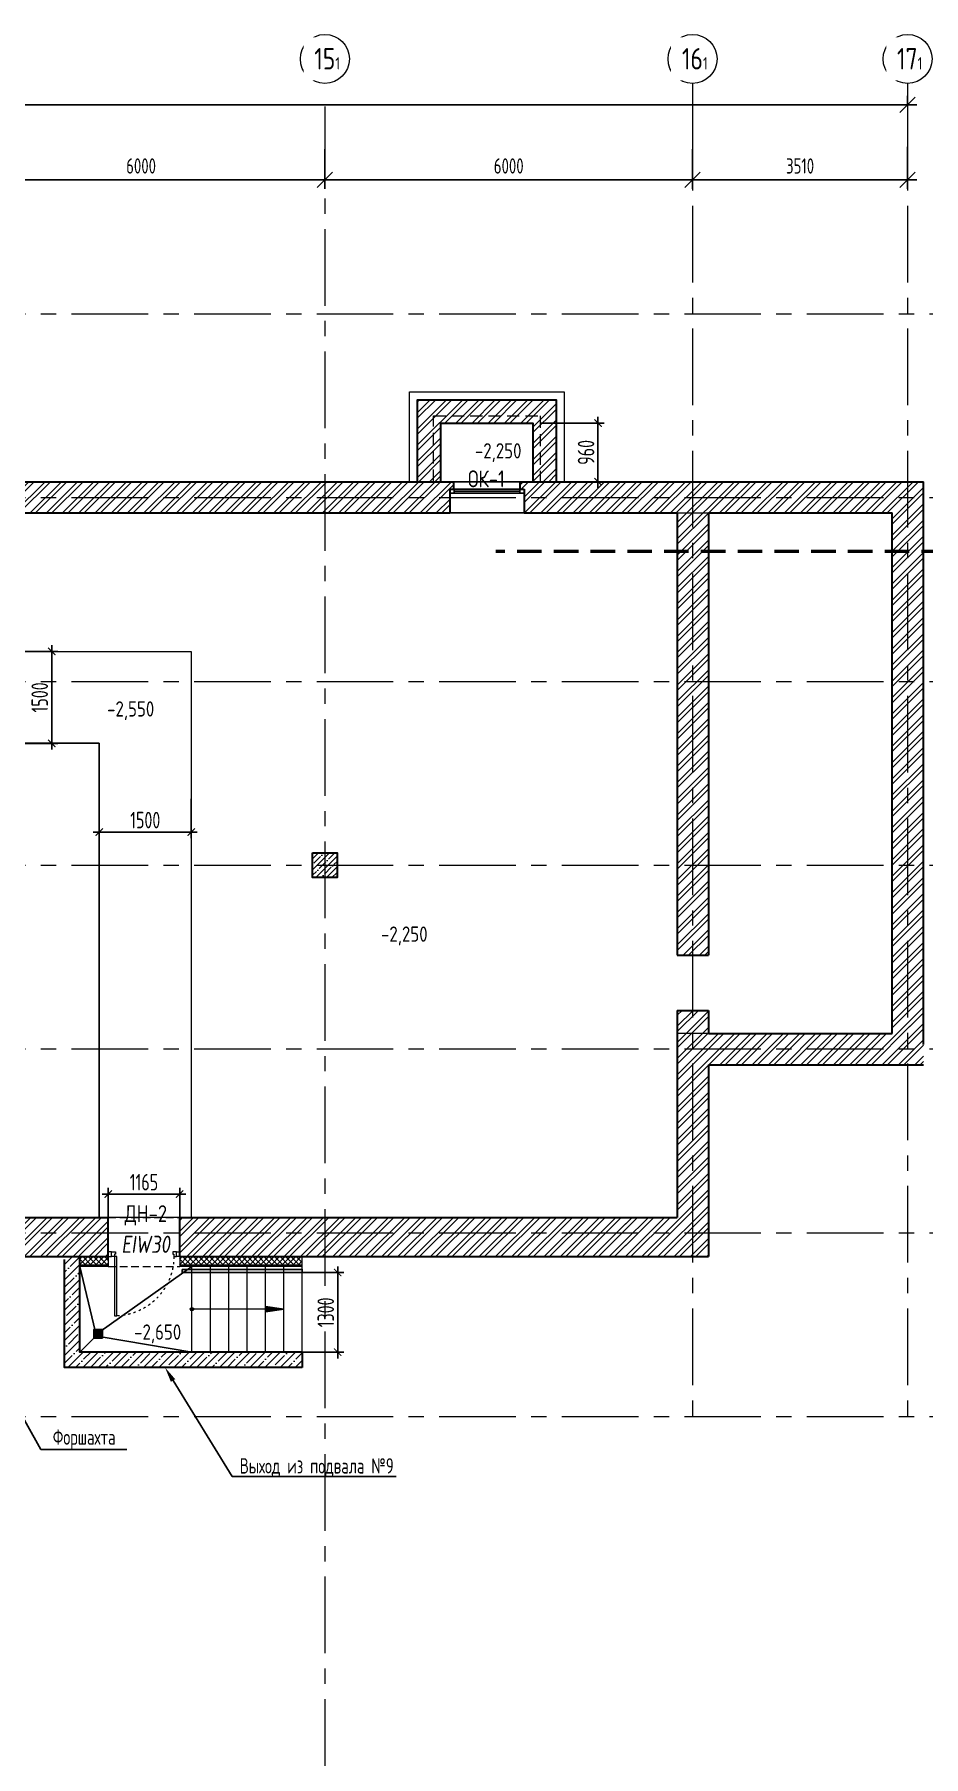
# Model space of a CAD drawing. Header units: millimetres. Extents: x -13407 to 93998, y -3954 to 109271.
# Drawn here: x 42830 to 57340, y 51842 to 79957 of the extents above; entities that cross this region are included whole.
import ezdxf
from ezdxf import colors
from ezdxf.entities.mleader import LeaderData, LeaderLine
from ezdxf.math import Vec2, Vec3

# ---------------------------------------------------------------- set-up
doc = ezdxf.new("R2010")
doc.units = ezdxf.units.MM
for name, pattern in [('ACAD_ISO03W100', [30, 12, -18]), ('ADSK_Штриховая_ш2 п1', [3, 2, -1]), ('CENTER', [2, 1.25, -0.25, 0.25, -0.25]), ('HIDDEN', [6, 4, -2]), ('TRATTEGGIATA', [0.75, 0.5, -0.25])]:
    doc.linetypes.add(name, pattern=pattern)
for name, color, linetype, lineweight in [('_АР ТЕКСТ', 250, 'Continuous', 25), ('АР_Выноски АПР', 7, 'Continuous', 5), ('АР_Двери', 5, 'Continuous', 18), ('АР_Колонны', 5, 'Continuous', 30), ('АР_Колонны Штрих', 250, 'Continuous', 5), ('АР_Лестницы', 250, 'Continuous', 15), ('АР_Лестницы ограждение', 94, 'Continuous', 25), ('АР_МосжилНии_Стены', 202, 'Continuous', 30), ('АР_Навесной фасад', 5, 'Continuous', 5), ('АР_Оси', 193, 'Continuous', 9), ('АР_Оси размеры', 164, 'Continuous', 9), ('АР_Отметки', 250, 'Continuous', 15), ('АР_Размеры дверей', 15, 'Continuous', 0), ('АР_Сети', 250, 'Continuous', 30), ('АР_тонкая линия', 250, 'Continuous', 0), ('АР_Штриховка кирпич', 250, 'Continuous', 9), ('АР_Штриховка монолит', 250, 'Continuous', 9), ('Маркировка ОКОН', 7, 'Continuous', 18), ('Подвал', 250, 'Continuous', 30), ('Штриховка', 7, 'Continuous', 5), ('Эвакуация', 7, 'Continuous', 9)]:
    doc.layers.add(name, color=color, linetype=linetype, lineweight=lineweight)
doc.layers.add('АР_новое окно', color=160, linetype='Continuous')
doc.layers.add('АР_ПБ_Двери', color=7, linetype='Continuous', lineweight=15, true_color=0xdb0000)
doc.styles.add('ISOCPEUR', font='isocpeur.ttf', dxfattribs={"width": 0.7})
doc.styles.add('PDF ISOCPEUR', font='isocpeur.ttf')
doc.styles.add('Архитект', font='isocpeur.ttf', dxfattribs={"width": 0.8, "oblique": 8})
doc.styles.add('ГОСТ 2.304', font='isocpeur.ttf', dxfattribs={"width": 0.7})
doc.dimstyles.new('R_100', dxfattribs={"dimtxt": 270, "dimasz": 120, "dimexe": 100, "dimexo": 0, "dimgap": 60, "dimtad": 1, "dimdec": 0, "dimrnd": 5, "dimzin": 0, "dimdsep": 46, "dimtxsty": 'ISOCPEUR', "dimblk": 'ARCHTICK', "dimcen": 0, "dimdle": 100, "dimclrd": 256, "dimclre": 256, "dimclrt": 256, "dimadec": 0, "dimazin": 0, "dimtfac": 2, "dimtdec": 0, "dimtofl": 0, "dimtmove": 1, "dimatfit": 3, "dimfxl": 1, "dimtvp": 3, "dimtolj": 1, "dimtzin": 0, "dimarcsym": 0})
doc.dimstyles.new('СПДС', dxfattribs={"dimscale": 100, "dimtxt": 2.5, "dimasz": 2.5, "dimexe": 1.5, "dimexo": 0, "dimgap": 1, "dimtad": 1, "dimdec": 0, "dimrnd": 1, "dimtxsty": 'ГОСТ 2.304', "dimblk": 'OBLIQUE', "dimcen": 2.5, "dimdle": 1.5, "dimadec": 0, "dimazin": 2, "dimtfac": 0.75, "dimtdec": 0, "dimtmove": 1, "dimatfit": 3, "dimfxl": 1, "dimtolj": 1, "dimarcsym": 1})
pattern_1 = [(45, (-951809.71, 109221.18), (-132.58252, 132.58252), []), (45, (-951721.32, 109221.18), (-132.58252, 132.58252), [])]

# ---------------------------------------------------------------- blocks, each defined once
blk = doc.blocks.new('*U13')
at = {"layer": 'АР_новое окно', "lineweight": 20}
for p, q in [((0, 1210), (-70, 1210)), ((0, 0), (-70, 0))]:
    blk.add_line(p, q, dxfattribs=at)
at = {"layer": 'АР_новое окно'}
for p, q in [((-70, 1210), (-70, 0)), ((-70, 0), (-70, 1210)), ((0, 1140), (-70, 1140)), ((-35, 1140), (-35, 70)), ((0, 1210), (0, 0)), ((0, 70), (-70, 70))]:
    blk.add_line(p, q, dxfattribs=at)
blk = doc.blocks.new('*U12')
for points in [[(-55, -80), (-55, 0), (-115, 0), (-115, -40), (-100, -40), (-100, -80), (-55, -80)], [(0, 0), (0, -80), (-55, -80), (-55, 0), (0, 0)], [(-1170, 0), (-1170, -80), (-1115, -80), (-1115, 0), (-1170, 0)], [(-1115, -80), (-1115, 0), (-1055, 0), (-1055, -40), (-1070, -40), (-1070, -80), (-1115, -80)]]:
    blk.add_lwpolyline(points)
blk.add_lwpolyline([(-100, -80), (-100, -1050), (-140, -1050), (-140, -80)], close=True)
at = {"linetype": 'ACAD_ISO03W100', "ltscale": 3}
blk.add_arc((-100, -80), 970, 180, 270, dxfattribs=at)
blk = doc.blocks.new('_Oblique')
at = {"color": 0, "linetype": 'ByBlock', "lineweight": -2}
blk.add_line((-0.5, -0.5), (0.5, 0.5), dxfattribs=at)
blk = doc.blocks.new('*D73')
at = {"layer": 'АР_Оси размеры', "color": 0, "lineweight": -2, "ltscale": 100, "transparency": 16777216}
for p, q in [((41570, 78158), (41570, 77435)), ((47570, 78087), (47570, 77435)), ((41420, 77585), (47720, 77585))]:
    blk.add_line(p, q, dxfattribs=at)
at = {"layer": 'АР_Оси размеры', "color": 0, "lineweight": -2, "ltscale": 100, "transparency": 16777216, "xscale": 250, "yscale": 250, "zscale": 250, "rotation": 180}
blk.add_blockref('_Oblique', (41570, 77585), dxfattribs=at)
at = {"layer": 'АР_Оси размеры', "color": 0, "lineweight": -2, "ltscale": 100, "transparency": 16777216, "xscale": 250, "yscale": 250, "zscale": 250}
blk.add_blockref('_Oblique', (47570, 77585), dxfattribs=at)
at = {"layer": 'АР_Оси размеры', "color": 0, "ltscale": 100, "transparency": 16777216, "insert": (44570, 77810), "char_height": 250, "attachment_point": 5, "style": 'ГОСТ 2.304'}
blk.add_mtext('\\A1;6000', dxfattribs=at)
blk = doc.blocks.new('*D74')
at = {"layer": 'АР_Оси размеры', "color": 0, "lineweight": -2, "ltscale": 100, "transparency": 16777216}
for p, q in [((47570, 78087), (47570, 77435)), ((53570, 78086), (53570, 77435)), ((47420, 77585), (53720, 77585))]:
    blk.add_line(p, q, dxfattribs=at)
at = {"layer": 'АР_Оси размеры', "color": 0, "lineweight": -2, "ltscale": 100, "transparency": 16777216, "xscale": 250, "yscale": 250, "zscale": 250, "rotation": 180}
blk.add_blockref('_Oblique', (47570, 77585), dxfattribs=at)
at = {"layer": 'АР_Оси размеры', "color": 0, "lineweight": -2, "ltscale": 100, "transparency": 16777216, "xscale": 250, "yscale": 250, "zscale": 250}
blk.add_blockref('_Oblique', (53570, 77585), dxfattribs=at)
at = {"layer": 'АР_Оси размеры', "color": 0, "ltscale": 100, "transparency": 16777216, "insert": (50570, 77810), "char_height": 250, "attachment_point": 5, "style": 'ГОСТ 2.304'}
blk.add_mtext('\\A1;6000', dxfattribs=at)
blk = doc.blocks.new('*D75')
at = {"layer": 'АР_Оси размеры', "color": 0, "lineweight": -2, "ltscale": 100, "transparency": 16777216}
for p, q in [((53570, 78086), (53570, 77435)), ((57080, 78123), (57080, 77435)), ((53420, 77585), (57230, 77585))]:
    blk.add_line(p, q, dxfattribs=at)
at = {"layer": 'АР_Оси размеры', "color": 0, "lineweight": -2, "ltscale": 100, "transparency": 16777216, "xscale": 250, "yscale": 250, "zscale": 250, "rotation": 180}
blk.add_blockref('_Oblique', (53570, 77585), dxfattribs=at)
at = {"layer": 'АР_Оси размеры', "color": 0, "lineweight": -2, "ltscale": 100, "transparency": 16777216, "xscale": 250, "yscale": 250, "zscale": 250}
blk.add_blockref('_Oblique', (57080, 77585), dxfattribs=at)
at = {"layer": 'АР_Оси размеры', "color": 0, "ltscale": 100, "transparency": 16777216, "insert": (55325, 77810), "char_height": 250, "attachment_point": 5, "style": 'ГОСТ 2.304'}
blk.add_mtext('\\A1;3510', dxfattribs=at)
blk = doc.blocks.new('*D79')
at = {"layer": 'АР_Оси размеры', "color": 0, "lineweight": -2, "ltscale": 100, "transparency": 16777216}
for p, q in [((-6580, 78807), (57230, 78807)), ((-6430, 78807), (-6430, 78957)), ((57080, 78807), (57080, 78957))]:
    blk.add_line(p, q, dxfattribs=at)
at = {"layer": 'АР_Оси размеры', "color": 0, "lineweight": -2, "ltscale": 100, "transparency": 16777216, "xscale": 250, "yscale": 250, "zscale": 250, "rotation": 180}
blk.add_blockref('_Oblique', (-6430, 78807), dxfattribs=at)
at = {"layer": 'АР_Оси размеры', "color": 0, "lineweight": -2, "ltscale": 100, "transparency": 16777216, "xscale": 250, "yscale": 250, "zscale": 250}
blk.add_blockref('_Oblique', (57080, 78807), dxfattribs=at)
at = {"layer": 'АР_Оси размеры', "color": 0, "ltscale": 100, "transparency": 16777216, "insert": (25325, 79032), "char_height": 250, "attachment_point": 5, "style": 'ГОСТ 2.304'}
blk.add_mtext('\\A1;63510', dxfattribs=at)
blk = doc.blocks.new('*U6')
h = blk.add_hatch(color=256)
h.dxf.hatch_style = 1
edge = h.paths.add_edge_path()
edge.add_arc((0, 0), 27.6, 359.64, 719.64)
h = blk.add_hatch(color=256)
h.dxf.hatch_style = 1
h.paths.add_polyline_path([(1200, -44), (1200, 44), (1500, 0)])
blk.add_line((1500, 0), (0, 0))
blk.add_lwpolyline([(1200, 44), (1200, -44), (1500, 0), (1200, 44)])
blk.add_circle((0, 0), 27.6)
blk = doc.blocks.new('_DotSmall')
at = {"color": 0, "linetype": 'ByBlock', "const_width": 0.5}
blk.add_lwpolyline([(-0.0625, 0, 1), (0.0625, 0, 1)], format="xyb", close=True, dxfattribs=at)
blk = doc.blocks.new('_ArchTick')
at = {"color": 0, "linetype": 'ByBlock', "const_width": 0.15}
blk.add_lwpolyline([(-0.5, -0.5), (0.5, 0.5)], dxfattribs=at)
blk = doc.blocks.new('*D155')
at = {"layer": 'АР_Размеры дверей', "lineweight": -2, "ltscale": 100, "transparency": 16777216}
for p, q in [((43935, 61025), (45300, 61025)), ((44035, 60645), (44035, 61125)), ((45200, 60645), (45200, 61125))]:
    blk.add_line(p, q, dxfattribs=at)
at = {"layer": 'АР_Размеры дверей', "lineweight": -2, "ltscale": 100, "transparency": 16777216, "xscale": 120, "yscale": 120, "zscale": 120, "rotation": 180}
blk.add_blockref('_ArchTick', (44035, 61025), dxfattribs=at)
at = {"layer": 'АР_Размеры дверей', "lineweight": -2, "ltscale": 100, "transparency": 16777216, "xscale": 120, "yscale": 120, "zscale": 120}
blk.add_blockref('_ArchTick', (45200, 61025), dxfattribs=at)
at = {"layer": 'АР_Размеры дверей', "ltscale": 100, "transparency": 16777216, "insert": (44617, 61220), "char_height": 270, "attachment_point": 5, "style": 'ISOCPEUR'}
blk.add_mtext('\\A1;1165', dxfattribs=at)
blk = doc.blocks.new('A$C1ffa4e92')
at = {"color": 157, "ltscale": 150, "true_color": 0x465c7c}
for p, q in [((50, 26), (-50, 26)), ((50, 0), (-50, 0)), ((-26, -50), (-26, 50)), ((0, -50), (0, 50)), ((27, -50), (27, 50)), ((50, -26), (-50, -26))]:
    blk.add_line(p, q, dxfattribs=at)
for points in [[(70, 70), (70, -70), (-70, -70), (-70, 70)], [(50, 50), (50, -50), (-50, -50), (-50, 50)]]:
    blk.add_lwpolyline(points, close=True, dxfattribs=at)
blk = doc.blocks.new('*D128')
at = {"layer": 'АР_Размеры дверей', "lineweight": -2, "ltscale": 100, "transparency": 16777216}
for p, q in [((42634, 69885), (43211, 69885)), ((43111, 68284), (43111, 69985)), ((42634, 68384), (43211, 68384))]:
    blk.add_line(p, q, dxfattribs=at)
at = {"layer": 'АР_Размеры дверей', "lineweight": -2, "ltscale": 100, "transparency": 16777216, "xscale": 120, "yscale": 120, "zscale": 120}
for p, rotation in [((43111, 69885), 90), ((43111, 68384), 270)]:
    blk.add_blockref('_ArchTick', p, dxfattribs=dict(at, rotation=rotation))
at = {"layer": 'АР_Размеры дверей', "ltscale": 100, "transparency": 16777216, "insert": (42916, 69134), "char_height": 270, "attachment_point": 5, "rotation": 90, "style": 'ISOCPEUR'}
blk.add_mtext('\\A1;1500', dxfattribs=at)
blk = doc.blocks.new('*D129')
at = {"layer": 'АР_Размеры дверей', "lineweight": -2, "ltscale": 100, "transparency": 16777216}
for p, q in [((43888, 67479), (43888, 66836)), ((45388, 67478), (45388, 66836)), ((45488, 66936), (43788, 66936))]:
    blk.add_line(p, q, dxfattribs=at)
at = {"layer": 'АР_Размеры дверей', "lineweight": -2, "ltscale": 100, "transparency": 16777216, "xscale": 120, "yscale": 120, "zscale": 120, "rotation": 180}
blk.add_blockref('_ArchTick', (43888, 66936), dxfattribs=at)
at = {"layer": 'АР_Размеры дверей', "lineweight": -2, "ltscale": 100, "transparency": 16777216, "xscale": 120, "yscale": 120, "zscale": 120}
blk.add_blockref('_ArchTick', (45388, 66936), dxfattribs=at)
at = {"layer": 'АР_Размеры дверей', "ltscale": 100, "transparency": 16777216, "insert": (44638, 67131), "char_height": 270, "attachment_point": 5, "style": 'ISOCPEUR'}
blk.add_mtext('\\A1;1500', dxfattribs=at)
blk = doc.blocks.new('*D65')
at = {"layer": 'АР_Размеры дверей', "lineweight": -2, "ltscale": 100, "transparency": 16777216}
for p, q in [((47201, 59745), (47879, 59745)), ((47779, 59845), (47779, 58343)), ((47201, 58443), (47879, 58443))]:
    blk.add_line(p, q, dxfattribs=at)
at = {"layer": 'АР_Размеры дверей', "lineweight": -2, "ltscale": 100, "transparency": 16777216, "xscale": 120, "yscale": 120, "zscale": 120}
for p, rotation in [((47779, 59745), 90), ((47779, 58443), 270)]:
    blk.add_blockref('_ArchTick', p, dxfattribs=dict(at, rotation=rotation))
at = {"layer": 'АР_Размеры дверей', "ltscale": 100, "transparency": 16777216, "insert": (47584, 59094), "char_height": 270, "attachment_point": 5, "rotation": 90, "style": 'ISOCPEUR'}
blk.add_mtext('\\A1;1300', dxfattribs=at)
blk = doc.blocks.new('*D68')
at = {"layer": 'Подвал', "lineweight": -2, "ltscale": 500, "transparency": 16777216}
for p, q in [((52027, 72555), (52027, 73713)), ((51091, 73613), (52127, 73613)), ((51091, 72655), (52127, 72655))]:
    blk.add_line(p, q, dxfattribs=at)
at = {"layer": 'Подвал', "lineweight": -2, "ltscale": 500, "transparency": 16777216, "xscale": 120, "yscale": 120, "zscale": 120}
for p, rotation in [((52027, 73613), 90), ((52027, 72655), 270)]:
    blk.add_blockref('_ArchTick', p, dxfattribs=dict(at, rotation=rotation))
at = {"layer": 'Подвал', "lineweight": 13, "ltscale": 500, "transparency": 16777216, "insert": (51832, 73134), "char_height": 270, "attachment_point": 5, "rotation": 90, "style": 'ISOCPEUR'}
blk.add_mtext('\\A1;960', dxfattribs=at)

msp = doc.modelspace()

# ---------------------------------------------------------------- hatches: boundary and pattern name
at = {"layer": 'АР_Колонны Штрих', "ltscale": 100}
h = msp.add_hatch(dxfattribs=at)
h.set_pattern_fill('ANSI35', color=256, scale=500)
h.set_pattern_definition([(45, (-909682.16, 106466.47), (-88.388348, 88.388348), []), (45, (-909593.77, 106466.47), (-88.388348, 88.388348), [156.25, -31.25, 0, -31.25])])
h.paths.add_polyline_path([(47769.9, 66595), (47369.9, 66595), (47369.9, 66195), (47769.9, 66195)])
at = {"layer": 'АР_Штриховка кирпич', "ltscale": 100}
h = msp.add_hatch(dxfattribs=at)
h.set_pattern_fill('ANSI32', color=256, scale=500)
h.set_pattern_definition([(45, (331452.74, -55205.68), (-132.58252, 132.58252), []), (45, (331541.13, -55205.68), (-132.58252, 132.58252), [])])
h.paths.add_polyline_path([(32926.9, 73702.9), (32889.8, 73702.9)], flags=17)
h.paths.add_polyline_path([(33539.9, 73674.2), (33029.9, 73674.2), (33029.9, 72655), (31329.9, 72655), (31329.9, 75655), (33029.9, 75655), (33029.9, 73673.8), (33539.9, 73674.7), (33539.9, 76165), (23925.2, 76165), (23925.2, 75655), (30819.9, 75655), (30819.9, 72655), (30439.6, 72655), (30439.6, 72145), (31050.5, 72145), (49609.9, 72145), (49609.9, 72536.1), (49674.9, 72536.1), (49674.9, 72655), (33539.9, 72655)])
h = msp.add_hatch(dxfattribs=at)
h.set_pattern_fill('ANSI32', color=256, scale=500)
h.set_pattern_definition([(45, (346742.01, -55205.68), (-132.58252, 132.58252), []), (45, (346830.4, -55205.68), (-132.58252, 132.58252), [])])
h.paths.add_polyline_path([(50963.7, 73613.4), (49462.4, 73613.4), (49462.4, 72655), (49082.4, 72655), (49082.4, 73993.4), (51343.7, 73993.4), (51343.7, 72655), (50963.7, 72655)])
h = msp.add_hatch(dxfattribs=at)
h.set_pattern_fill('ANSI32', color=256, scale=500)
h.set_pattern_definition(pattern_1)
h.paths.add_polyline_path([(57339.9, 72655), (50754.9, 72655), (50757.9, 72536.1), (50819.9, 72536.1), (50819.9, 72145), (53319.9, 72145), (53319.9, 64925), (53829.9, 64925), (53829.9, 72144.5), (56829.9, 72145.5), (56829.9, 63755.6), (57339.9, 63754.6)])
h = msp.add_hatch(dxfattribs=at)
h.set_pattern_fill('ANSI32', color=256, scale=500)
h.set_pattern_definition(pattern_1)
h.paths.add_polyline_path([(53829.9, 63135), (57339.9, 63135), (57339.9, 63765), (56829.9, 63765), (56829.9, 63645), (53829.9, 63645), (53829.9, 64025), (53319.9, 64025), (53319.9, 60645), (52474.9, 60645), (52474.9, 60005), (53829.9, 60005)])
h = msp.add_hatch(dxfattribs=at)
h.set_pattern_fill('ANSI32', color=256, scale=500)
h.set_pattern_definition(pattern_1)
h.paths.add_polyline_path([(41077.4, 60005), (41077.4, 60645), (40474.9, 60645), (40474.9, 60005)])
h.paths.add_polyline_path([(42287.4, 60645), (42287.4, 60005), (44034.9, 60005), (44034.9, 60645)])
h = msp.add_hatch(dxfattribs=at)
h.set_pattern_fill('ANSI32', color=256, scale=500)
h.set_pattern_definition(pattern_1)
h.paths.add_polyline_path([(52482.6, 60645), (45199.9, 60645), (45199.9, 60005), (52482.6, 60005)])
at = {"layer": 'АР_Штриховка монолит', "ltscale": 100}
h = msp.add_hatch(dxfattribs=at)
h.set_pattern_fill('ANSI35', color=256, scale=700)
h.set_pattern_definition([(45, (346742.01, -55205.68), (-123.74369, 123.74369), []), (45, (346865.75, -55205.68), (-123.74369, 123.74369), [218.75, -43.75, 0, -43.75])])
h.paths.add_polyline_path([(43570.7, 58445), (43570.7, 60005), (43320.7, 60005), (43320.7, 58195), (47200.7, 58195), (47200.7, 58445)])
at = {"layer": 'Штриховка', "transparency": 33554636}
h = msp.add_hatch(dxfattribs=at)
h.set_pattern_fill('ANSI37', color=256, scale=500)
h.set_pattern_definition([(45, (346742.01, -55205.68), (-44.194174, 44.194174), []), (135, (346742.01, -55205.68), (-44.194174, -44.194174), [])])
h.paths.add_polyline_path([(44034.9, 60005), (43770.7, 60005), (43570.7, 60005), (43570.7, 59865), (43911.3, 59865), (44034.9, 59865)])
h = msp.add_hatch(dxfattribs=at)
h.set_pattern_fill('ANSI37', color=256, scale=500)
h.set_pattern_definition([(45, (348371.256, -55205.68), (-44.194174, 44.194174), []), (135, (348371.256, -55205.68), (-44.194174, -44.194174), [])])
h.paths.add_polyline_path([(47200.7, 60005), (45399.9, 60005), (45199.9, 60005), (45199.9, 59865), (45540.5, 59865), (47200.7, 59865)])

# ---------------------------------------------------------------- linework, layer by layer
at = {"color": 157, "ltscale": 150, "true_color": 0x465c7c}
for points in [[(43819.5, 58794.8), (43570.7, 59845)], [(43919.5, 58794.8), (45400.7, 59845)], [(43819.5, 58694.8), (43570.7, 58445)], [(43919.5, 58694.8), (45400.7, 58445)]]:
    msp.add_lwpolyline(points, dxfattribs=at)
msp.add_lwpolyline([(43939.5, 58814.8), (43939.5, 58674.8), (43799.5, 58674.8), (43799.5, 58814.8)], close=True, dxfattribs=at)
at = {"layer": 'АР_Колонны', "ltscale": 100}
msp.add_lwpolyline([(47369.9, 66595), (47769.9, 66595), (47769.9, 66195), (47369.9, 66195)], close=True, dxfattribs=at)
at = {"layer": 'АР_Лестницы', "color": 18, "ltscale": 100, "true_color": 0x000000}
for p, q in [((47200.7, 58445), (47200.7, 60005)), ((45400.7, 58445), (45400.7, 59845)), ((45700.7, 58445), (45700.7, 59845)), ((46000.7, 58445), (46000.7, 59845)), ((46300.7, 58445), (46300.7, 59845)), ((46600.7, 58445), (46600.7, 59845)), ((46900.7, 58445), (46900.7, 59845))]:
    msp.add_line(p, q, dxfattribs=at)
at = {"layer": 'АР_Лестницы ограждение', "ltscale": 100}
msp.add_lwpolyline([(45240.7, 59795), (47200.7, 59795), (47200.7, 59745), (45240.7, 59745)], close=True, dxfattribs=at)
at = {"layer": 'АР_МосжилНии_Стены', "ltscale": 100}
for p, q in [((33539.9, 72655), (47030.5, 72655)), ((46404.9, 72655), (49674.9, 72655)), ((49674.9, 72536.1), (49674.9, 72655)), ((50754.9, 72655), (57339.9, 72655)), ((50754.9, 72536.1), (50754.9, 72655)), ((57339.9, 63464.6), (57339.9, 72655)), ((49609.9, 72536.1), (49609.9, 72145)), ((49609.9, 72536.1), (49674.9, 72536.1)), ((50754.9, 72536.1), (50819.9, 72536.1)), ((50819.9, 72536.1), (50819.9, 72145)), ((30439.6, 72145), (46965.5, 72145)), ((46469.9, 72145), (49609.9, 72145)), ((50819.9, 72145), (53319.9, 72145)), ((53319.9, 72145), (53319.9, 64925)), ((53829.9, 72145), (56829.9, 72145)), ((53829.9, 72145), (53829.9, 64925)), ((56829.9, 63645), (56829.9, 72145)), ((53319.9, 64925), (53829.9, 64925)), ((53319.9, 64025), (53829.9, 64025)), ((53319.9, 64025), (53319.9, 60645)), ((53829.9, 64025), (53829.9, 63645)), ((53829.9, 63645), (56829.9, 63645)), ((56829.9, 63645), (56829.9, 63765)), ((53829.9, 63135), (57339.9, 63135)), ((53829.9, 63135), (53829.9, 60005)), ((42287.4, 60645), (44034.9, 60645)), ((44034.9, 60005), (44034.9, 60645)), ((45199.9, 60645), (52691.9, 60645)), ((45199.9, 60005), (45199.9, 60645)), ((52474.9, 60645), (53319.9, 60645)), ((42287.4, 60005), (44034.9, 60005)), ((45199.9, 60005), (52756.9, 60005)), ((52409.9, 60005), (53829.9, 60005)), ((47200.7, 58445), (47200.7, 58195))]:
    msp.add_line(p, q, dxfattribs=at)
for points in [[(47200.2, 58195), (43320.7, 58195), (43320.7, 59955)], [(47200.7, 58445), (43570.7, 58445), (43570.7, 60005)]]:
    msp.add_lwpolyline(points, dxfattribs=at)
at = {"layer": 'АР_Навесной фасад', "ltscale": 100}
for p, q in [((44034.9, 60005), (44034.9, 59845)), ((45199.9, 60005), (45199.9, 59845)), ((44034.9, 59865), (43570.7, 59865)), ((44034.9, 59845), (43570.7, 59845)), ((47200.7, 59865), (45199.9, 59865)), ((47200.7, 59845), (45199.9, 59845))]:
    msp.add_line(p, q, dxfattribs=at)
at = {"layer": 'АР_новое окно'}
for p, q in [((49674.9, 72655), (50754.9, 72655)), ((49609.9, 72145), (50819.9, 72145))]:
    msp.add_line(p, q, dxfattribs=at)
at = {"layer": 'АР_Оси', "linetype": 'CENTER', "ltscale": 1000}
for p, q in [((53569.9, 79157.5), (53569.9, 57395)), ((57079.9, 79157.5), (57079.9, 57395)), ((47569.9, 78779.3), (47569.9, 23046.9)), ((-12563.8, 75395), (70614.6, 75395)), ((-12563.8, 72395), (70614.6, 72395)), ((-12563.8, 69395), (70614.6, 69395)), ((-12563.8, 66395), (70614.6, 66395)), ((-12563.8, 63395), (70614.6, 63395)), ((-12563.8, 60395), (70614.6, 60395)), ((-12563.8, 57395), (70614.6, 57395))]:
    msp.add_line(p, q, dxfattribs=at)
at = {"layer": 'АР_Оси', "ltscale": 0.5}
for centre in [(47569.9, 79557.5), (53569.9, 79557.5), (57079.9, 79557.5)]:
    msp.add_circle(centre, 400, dxfattribs=at)
at = {"layer": 'АР_Сети', "color": 251, "linetype": 'HIDDEN', "lineweight": 50, "ltscale": 100}
msp.add_line((58306.7, 71514.1), (50361, 71514.1), dxfattribs=at)
at = {"layer": 'АР_тонкая линия', "linetype": 'ADSK_Штриховая_ш2 п1', "ltscale": 100}
msp.add_lwpolyline([(49342.4, 72655), (49342.4, 73733.4), (51083.7, 73733.4), (51083.7, 72655)], dxfattribs=at)
at = {"layer": 'АР_тонкая линия', "color": 18, "ltscale": 500, "true_color": 0x000000}
msp.add_lwpolyline([(38898.4, 68384.3), (38898.4, 69884.5), (45388.1, 69884.5), (45388.1, 60645), (43887.9, 60645), (43887.9, 68384.3), (38898.4, 68384.3)], dxfattribs=at)
at = {"layer": 'Подвал', "lineweight": 13, "ltscale": 500}
msp.add_line((42689.9, 68384.3), (43887.9, 68384.3), dxfattribs=at)
at = {"layer": 'Подвал', "linetype": 'TRATTEGGIATA', "lineweight": 13, "ltscale": 250}
for p, q in [((44034.9, 60645), (45199.9, 60645)), ((44034.9, 59845), (45199.9, 59845))]:
    msp.add_line(p, q, dxfattribs=at)
at = {"layer": 'Подвал', "lineweight": 13, "ltscale": 500}
msp.add_lwpolyline([(5819.9, 75145), (14319.9, 75145), (14319.9, 72145), (23819.9, 72145), (23819.9, 75655), (30819.9, 75655), (30819.9, 72145), (56829.9, 72145), (56829.9, 63645), (53319.9, 63644.9), (53319.9, 60645), (23787.3, 60645), (23778.9, 59433.3), (23636, 58383.4), (23367.8, 57544.1), (23040.1, 56518.8), (22206.4, 55195.9), (21178.1, 53943.6), (19999.1, 52925.2), (18416, 51879.8), (15881.1, 51243.6)], dxfattribs=at)
at = {"layer": 'Подвал', "lineweight": 18, "ltscale": 100}
msp.add_lwpolyline([(48952.4, 72655), (48952.4, 74123.4), (51473.7, 74123.4), (51473.7, 72655)], dxfattribs=at)
at = {"layer": 'Подвал', "ltscale": 100}
for points in [[(49082.4, 72655), (49082.4, 73993.4), (51343.7, 73993.4), (51343.7, 72655)], [(49462.4, 72655), (49462.4, 73613.4), (50963.7, 73613.4), (50963.7, 72655)]]:
    msp.add_lwpolyline(points, dxfattribs=at)
at = {"layer": 'Эвакуация', "lineweight": 13, "ltscale": 500}
msp.add_line((43887.9, 68384.3), (43887.9, 60645), dxfattribs=at)
msp.add_lwpolyline([(38898.4, 68384.3), (38898.4, 69884.5), (45388.1, 69884.5), (45388.1, 60645)], dxfattribs=at)

# ---------------------------------------------------------------- block references
at = {"ltscale": 150}
msp.add_blockref('A$C1ffa4e92', (43869.5, 58744.8), dxfattribs=at)
at = {"layer": 'АР_Двери', "xscale": -1}
msp.add_blockref('*U12', (44034.9, 60085), dxfattribs=at)
at = {"layer": 'АР_Лестницы', "ltscale": 100}
msp.add_blockref('*U6', (45400.7, 59145), dxfattribs=at)
at = {"layer": 'АР_новое окно', "xscale": -1, "rotation": 90}
msp.add_blockref('*U13', (50819.9, 72466.1), dxfattribs=at)

# ---------------------------------------------------------------- texts
at = {"layer": 'АР_ПБ_Двери', "lineweight": 35, "style": 'Архитект', "oblique": 8, "width": 0.8}
msp.add_text('EIW30', height=280, dxfattribs=at).set_placement((44249.4, 60065.2))
at = {"layer": 'Маркировка ОКОН', "lineweight": 0, "char_height": 275.423, "style": 'PDF ISOCPEUR'}
for s, insert, width, attachment_point, rotation in [('{\\W0.8;ОК-1}', (50506, 72563.8), 630.404, 9, 359.99779), ('{\\W0.8;ДН-2}', (44300.5, 60511.9), 594.914, 7, 0.00221)]:
    msp.add_mtext(s, dxfattribs=dict(at, insert=insert, width=width, attachment_point=attachment_point, rotation=rotation))

# ---------------------------------------------------------------- dimensions: what is measured, and where the dimension line sits
at = {"layer": 'АР_Оси размеры', "ltscale": 100}
for base, p1, p2, picture, middle in [((47569.9, 77585.1), (41569.9, 78157.8), (47569.9, 78087.1), '*D73', (44569.9, 77810.1)), ((53569.9, 77585.1), (47569.9, 78087.1), (53569.9, 78086.3), '*D74', (50569.9, 77810.1)), ((57079.9, 77585.1), (53569.9, 78086.3), (57079.9, 78123.3), '*D75', (55324.9, 77810.1))]:
    dim = msp.add_linear_dim(base=base, p1=p1, p2=p2, dimstyle='СПДС', dxfattribs=at)
    dim.commit()
    dim.dimension.update_dxf_attribs({"geometry": picture, "text_midpoint": middle})
at = {"layer": 'АР_Размеры дверей', "ltscale": 100}
for base, p1, p2, picture, middle in [((43110.5, 69884.5), (42633.8, 68384.3, 2), (42633.8, 69884.5), '*D128', (42915.5, 69134.4)), ((47778.6, 58442.8), (47200.7, 59745), (47200.7, 58442.8), '*D65', (47583.6, 59093.9))]:
    dim = msp.add_linear_dim(base=base, p1=p1, p2=p2, angle=90, dimstyle='R_100', override={"dimpost": '\\X', "dimfxl": 2.5, "dimarcsym": 2}, dxfattribs=at)
    dim.commit()
    dim.dimension.update_dxf_attribs({"geometry": picture, "text_midpoint": middle})
for base, p1, p2, picture, middle in [((43887.9, 66936.4), (45388.1, 67477.9), (43887.9, 67478.6), '*D129', (44638, 67131.4)), ((45199.9, 61025.2), (44034.9, 60645), (45199.9, 60645), '*D155', (44617.4, 61220.2))]:
    dim = msp.add_linear_dim(base=base, p1=p1, p2=p2, dimstyle='R_100', override={"dimpost": '\\X', "dimfxl": 2.5, "dimarcsym": 2}, dxfattribs=at)
    dim.commit()
    dim.dimension.update_dxf_attribs({"geometry": picture, "text_midpoint": middle})
at = {"layer": 'Подвал', "lineweight": 13, "ltscale": 500}
dim = msp.add_linear_dim(base=(52027.1, 73613.4), p1=(51091.2, 72655), p2=(51091.2, 73613.4), angle=90, dimstyle='R_100', override={"dimpost": '\\X', "dimfxl": 2.5, "dimarcsym": 2}, dxfattribs=at)
dim.commit()
dim.dimension.update_dxf_attribs({"geometry": '*D68', "text_midpoint": (51832.1, 73134.2)})

# ---------------------------------------------------------------- leaders
at = {"layer": '_АР ТЕКСТ'}
ml = msp.add_multileader_mtext('Standard', dxfattribs=at)
ml.set_content('{\\W0.8;-2,550}', color=256, style='ISOCPEUR')
ml.set_leader_properties(color=256, linetype='Continuous', lineweight=-1)
ml.set_arrow_properties(name='DOTSMALL')
ml.build(insert=Vec2(0, 0))
ml.multileader.update_dxf_attribs({"has_text_frame": 1, "text_left_attachment_type": 4, "text_right_attachment_type": 4, "dogleg_length": 100, "arrow_head_size": 180})
ctx = ml.context
ctx.base_point, ctx.char_height, ctx.arrow_head_size, ctx.landing_gap_size, ctx.plane_origin = Vec3(43966.2, 68737.6, -2), 250, 180, 50, Vec3(44446.5, 66493.6, -2)
ctx.left_attachment, ctx.right_attachment = 4, 4
notes = []
notes.append((ctx, [(0, (0, 0, 0), (0, 0), (1, 0), 1, [])]))
ctx.mtext.insert, ctx.mtext.width, ctx.mtext.defined_height, ctx.mtext.line_spacing_style, ctx.mtext.flow_direction = Vec3(44016.2, 69070.9, -2), 801.086, 330.7, 2, 5
at = {"layer": 'АР_Выноски АПР'}
ml = msp.add_multileader_mtext('Standard', dxfattribs=at)
ml.set_content('\\A1;Форшахта', color=256, style='ISOCPEUR')
ml.set_leader_properties()
ml.build(insert=Vec2(0, 0))
ml.multileader.update_dxf_attribs({"text_left_attachment_type": 6, "text_right_attachment_type": 6, "dogleg_length": 100, "arrow_head_size": 250})
ctx = ml.context
ctx.base_point, ctx.char_height, ctx.arrow_head_size, ctx.landing_gap_size, ctx.plane_origin = Vec3(43104.3, 56857.7), 250, 250, 25, Vec3(19643.1, 59547.8)
ctx.left_attachment, ctx.right_attachment = 6, 6
notes.append((ctx, [(1, (1, 1, 0), (42933.8, 56857.7), (1, 0), 170.5, [(1, [(41569.9, 59296.6)], 0, [])])]))
ctx.mtext.insert, ctx.mtext.width, ctx.mtext.flow_direction = Vec3(43129.3, 57182.7), 6210.487, 5
ml = msp.add_multileader_mtext('Standard', dxfattribs=at)
ml.set_content('Выход из подвала №9', color=256, style='ISOCPEUR')
ml.set_leader_properties()
ml.build(insert=Vec2(0, 0))
ml.multileader.update_dxf_attribs({"text_left_attachment_type": 6, "text_right_attachment_type": 6, "dogleg_length": 100, "arrow_head_size": 250})
ctx = ml.context
ctx.base_point, ctx.char_height, ctx.arrow_head_size, ctx.landing_gap_size, ctx.plane_origin = Vec3(46156.4, 56413.1), 250, 250, 25, Vec3(52045.9, 69066.8)
ctx.left_attachment, ctx.right_attachment = 6, 6
notes.append((ctx, [(0, (1, 1, 0), (46056.4, 56413.1), (1, 0), 100, [(2, [(44960.5, 58195)], 0, [])])]))
ctx.mtext.insert, ctx.mtext.width, ctx.mtext.defined_height, ctx.mtext.flow_direction = Vec3(46181.4, 56713.1), 2618.062, 529.1, 5
at = {"layer": 'АР_Отметки'}
ml = msp.add_multileader_mtext('Standard', dxfattribs=at)
ml.set_content('{\\W0.8;-2,250}', color=256, style='ISOCPEUR')
ml.set_leader_properties(color=256, linetype='Continuous', lineweight=-1)
ml.set_arrow_properties(name='DOTSMALL')
ml.build(insert=Vec2(0, 0))
ml.multileader.update_dxf_attribs({"has_text_frame": 1, "text_left_attachment_type": 4, "text_right_attachment_type": 4, "dogleg_length": 100, "arrow_head_size": 180})
ctx = ml.context
ctx.base_point, ctx.char_height, ctx.arrow_head_size, ctx.landing_gap_size, ctx.plane_origin = Vec3(49967.9, 72951.3), 250, 180, 50, Vec3(49886.5, 71673.2)
ctx.left_attachment, ctx.right_attachment = 4, 4
notes.append((ctx, [(0, (0, 0, 0), (0, 0), (1, 0), 1, [])]))
ctx.mtext.insert, ctx.mtext.width, ctx.mtext.defined_height, ctx.mtext.line_spacing_style, ctx.mtext.flow_direction = Vec3(50017.9, 73284.6), 769.989, 343.9, 2, 5
ml = msp.add_multileader_mtext('Standard', dxfattribs=at)
ml.set_content('{\\W0.8;-2,250}', color=256, style='ISOCPEUR')
ml.set_leader_properties(color=256, linetype='Continuous', lineweight=-1)
ml.set_arrow_properties(name='DOTSMALL')
ml.build(insert=Vec2(0, 0))
ml.multileader.update_dxf_attribs({"has_text_frame": 1, "text_left_attachment_type": 4, "text_right_attachment_type": 4, "dogleg_length": 100, "arrow_head_size": 180})
ctx = ml.context
ctx.base_point, ctx.char_height, ctx.arrow_head_size, ctx.landing_gap_size, ctx.plane_origin = Vec3(48436.2, 65061.4, 0), 250, 180, 50, Vec3(43777.7, 61209.1, 0)
ctx.left_attachment, ctx.right_attachment = 4, 4
notes.append((ctx, [(0, (0, 0, 0), (0, 0), (1, 0), 1, [])]))
ctx.mtext.insert, ctx.mtext.width, ctx.mtext.defined_height, ctx.mtext.line_spacing_style, ctx.mtext.flow_direction = Vec3(48486.2, 65394.7, 0), 769.989, 343.9, 2, 5
ml = msp.add_multileader_mtext('Standard', dxfattribs=at)
ml.set_content('{\\W0.8;-2,650}', color=256, style='ISOCPEUR')
ml.set_leader_properties(color=256, linetype='Continuous', lineweight=-1)
ml.set_arrow_properties(name='DOTSMALL')
ml.build(insert=Vec2(0, 0))
ml.multileader.update_dxf_attribs({"has_text_frame": 1, "text_left_attachment_type": 4, "text_right_attachment_type": 4, "dogleg_length": 100, "arrow_head_size": 180})
ctx = ml.context
ctx.base_point, ctx.char_height, ctx.arrow_head_size, ctx.landing_gap_size, ctx.plane_origin = Vec3(44407, 58564.7), 250, 180, 50, Vec3(44405.8, 57297.2)
ctx.left_attachment, ctx.right_attachment = 4, 4
notes.append((ctx, [(0, (0, 0, 0), (0, 0), (1, 0), 1, [])]))
ctx.mtext.insert, ctx.mtext.width, ctx.mtext.defined_height, ctx.mtext.line_spacing_style, ctx.mtext.flow_direction = Vec3(44457, 58898.1), 881.186, 431, 2, 5
for ctx, leaders in notes:
    for number, flags, end, landing, length, lines in leaders:
        leader = LeaderData()
        leader.index, (leader.has_last_leader_line, leader.has_dogleg_vector, leader.attachment_direction) = number, flags
        leader.last_leader_point, leader.dogleg_vector, leader.dogleg_length = Vec3(end), Vec3(landing), length
        for number, points, colour, breaks in lines:
            line = LeaderLine()
            line.index, line.vertices, line.color, line.breaks = number, Vec3.list(points), colors.encode_raw_color(colour), breaks
            leader.lines.append(line)
        ctx.leaders.append(leader)

# ---------------------------------------------------------------- next in the draw order: texts
at = {"layer": 'АР_Оси', "char_height": 350, "width": 123.867, "attachment_point": 1, "line_spacing_factor": 1.149209, "style": 'ГОСТ 2.304', "bg_fill": 2}
for s, insert in [('{\\W0.8;15\\H0.57143x;1}', (47395.8, 79735.2)), ('{\\W0.8;16\\H0.57143x;1}', (53395.8, 79735.2)), ('{\\W0.8;17\\H0.57143x;1}', (56905.8, 79735.2))]:
    msp.add_mtext(s, dxfattribs=dict(at, insert=insert))

# ---------------------------------------------------------------- next in the draw order: dimensions: what is measured, and where the dimension line sits
at = {"layer": 'АР_Оси размеры', "ltscale": 100}
dim = msp.add_linear_dim(base=(57079.9, 78807.5), p1=(-6430.1, 78807.5), p2=(57079.9, 78807.5), dimstyle='СПДС', dxfattribs=at)
dim.commit()
dim.dimension.update_dxf_attribs({"geometry": '*D79', "text_midpoint": (25324.9, 79032.5)})

doc.saveas('drawing.dxf')
